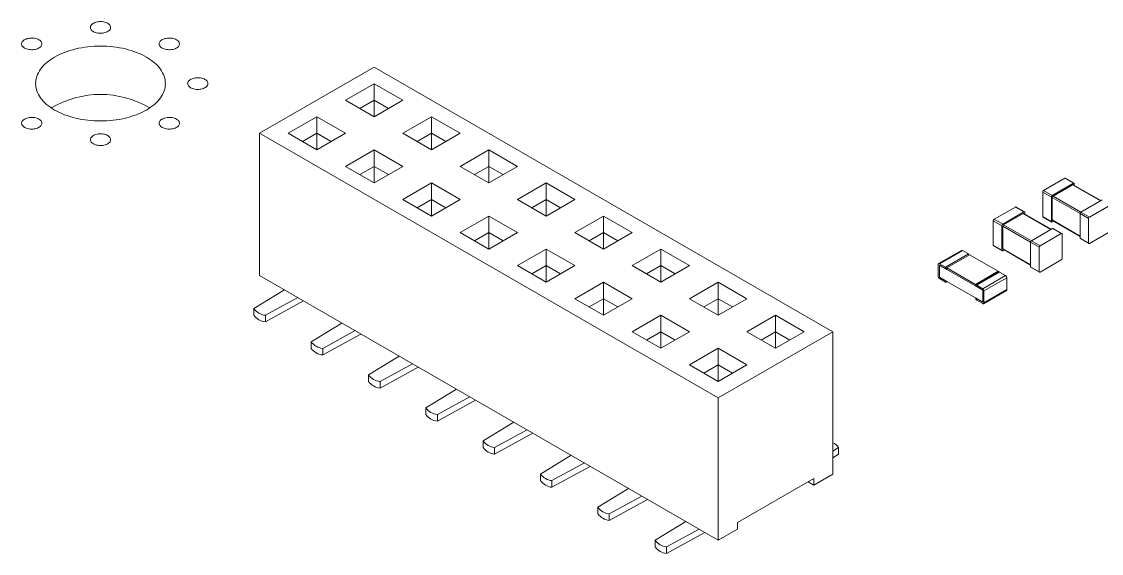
# Model space of a CAD drawing. Header units: millimetres. Extents: x 15 to 405, y 6 to 293.
# Drawn here: x 119.45 to 128.33, y 67.94 to 72.32 of the extents above; entities that cross this region are included whole.
import ezdxf

# ---------------------------------------------------------------- set-up
doc = ezdxf.new("R2010")
doc.units = ezdxf.units.MM

msp = doc.modelspace()

# ---------------------------------------------------------------- linework, layer by layer
at = {"color": 7, "linetype": 'Continuous', "lineweight": 18}
for p, q in [((122.3471, 71.9418), (121.4043, 71.3975)), ((126.1183, 69.7647), (122.3471, 71.9418)), ((122.3471, 71.8057), (122.1114, 71.6697)), ((122.5828, 71.6697), (122.3471, 71.8057)), ((122.3471, 71.8057), (122.3471, 71.6697)), ((122.1114, 71.6697), (122.3471, 71.5336)), ((122.3471, 71.6697), (122.2292, 71.6016)), ((122.3471, 71.5336), (122.5828, 71.6697)), ((122.4649, 71.6016), (122.3471, 71.6697)), ((122.3471, 71.6697), (122.3471, 71.5336)), ((121.8757, 71.5336), (121.64, 71.3975)), ((122.1114, 71.3975), (121.8757, 71.5336)), ((121.8757, 71.5336), (121.8757, 71.3975)), ((122.8185, 71.5336), (122.5828, 71.3975)), ((123.0542, 71.3975), (122.8185, 71.5336)), ((122.8185, 71.5336), (122.8185, 71.3975)), ((121.4043, 70.2272), (121.4043, 71.3975)), ((121.4043, 71.3975), (125.1755, 69.2205)), ((121.64, 71.3975), (121.8757, 71.2615)), ((121.8757, 71.3975), (121.7578, 71.3295)), ((121.8757, 71.2615), (122.1114, 71.3975)), ((121.9935, 71.3295), (121.8757, 71.3975)), ((121.8757, 71.3975), (121.8757, 71.2615)), ((122.5828, 71.3975), (122.8185, 71.2615)), ((122.8185, 71.3975), (122.7006, 71.3295)), ((122.8185, 71.2615), (123.0542, 71.3975)), ((122.9363, 71.3295), (122.8185, 71.3975)), ((122.8185, 71.3975), (122.8185, 71.2615)), ((122.3471, 71.2615), (122.1114, 71.1254)), ((122.5828, 71.1254), (122.3471, 71.2615)), ((122.3471, 71.2615), (122.3471, 71.1254)), ((123.2899, 71.2615), (123.0542, 71.1254)), ((123.5256, 71.1254), (123.2899, 71.2615)), ((123.2899, 71.2615), (123.2899, 71.1254)), ((122.1114, 71.1254), (122.3471, 70.9893)), ((122.3471, 71.1254), (122.2292, 71.0574)), ((122.3471, 70.9893), (122.5828, 71.1254)), ((122.4649, 71.0574), (122.3471, 71.1254)), ((122.3471, 71.1254), (122.3471, 70.9893)), ((123.0542, 71.1254), (123.2899, 70.9893)), ((123.2899, 71.1254), (123.172, 71.0574)), ((123.2899, 70.9893), (123.5256, 71.1254)), ((123.4077, 71.0574), (123.2899, 71.1254)), ((123.2899, 71.1254), (123.2899, 70.9893)), ((122.8185, 70.9893), (122.5828, 70.8533)), ((123.0542, 70.8533), (122.8185, 70.9893)), ((122.8185, 70.9893), (122.8185, 70.8533)), ((123.7613, 70.9893), (123.5256, 70.8533)), ((123.997, 70.8533), (123.7613, 70.9893)), ((123.7613, 70.9893), (123.7613, 70.8533)), ((127.8507, 70.9266), (128.0252, 71.0273)), ((127.9215, 70.8858), (128.0959, 70.9865)), ((127.9285, 70.8817), (128.0888, 70.9742)), ((128.0252, 71.0273), (128.0959, 70.9865)), ((128.1009, 70.987), (128.0302, 71.0278)), ((128.0888, 70.9742), (128.3174, 70.8422)), ((128.3204, 70.8439), (128.0938, 70.9747)), ((128.1029, 70.9694), (128.1029, 70.9824)), ((122.5828, 70.8533), (122.8185, 70.7172)), ((122.8185, 70.8533), (122.7006, 70.7852)), ((122.8185, 70.7172), (123.0542, 70.8533)), ((122.9363, 70.7852), (122.8185, 70.8533)), ((122.8185, 70.8533), (122.8185, 70.7172)), ((123.5256, 70.8533), (123.7613, 70.7172)), ((123.7613, 70.8533), (123.6434, 70.7852)), ((123.7613, 70.7172), (123.997, 70.8533)), ((123.8791, 70.7852), (123.7613, 70.8533)), ((123.7613, 70.8533), (123.7613, 70.7172)), ((127.8437, 70.9143), (127.9144, 70.8735)), ((127.8437, 70.7129), (127.8437, 70.9143)), ((127.8507, 70.9266), (127.9215, 70.8858)), ((127.9144, 70.6721), (127.9144, 70.8735)), ((127.9215, 70.6844), (127.9215, 70.8694)), ((127.9215, 70.8694), (128.1501, 70.7375)), ((127.9285, 70.8817), (128.1572, 70.7497)), ((127.6186, 70.7912), (127.4442, 70.6905)), ((127.6893, 70.7504), (127.6186, 70.7912)), ((127.6943, 70.7509), (127.6236, 70.7917)), ((128.1572, 70.7497), (128.3316, 70.8504)), ((128.2279, 70.7089), (128.4023, 70.8096)), ((123.2899, 70.7172), (123.0542, 70.5811)), ((123.5256, 70.5811), (123.2899, 70.7172)), ((123.2899, 70.7172), (123.2899, 70.5811)), ((124.2327, 70.7172), (123.997, 70.5811)), ((124.4684, 70.5811), (124.2327, 70.7172)), ((124.2327, 70.7172), (124.2327, 70.5811)), ((127.5078, 70.6374), (127.4371, 70.6783)), ((127.4371, 70.4769), (127.4371, 70.6783)), ((127.5149, 70.6497), (127.4442, 70.6905)), ((127.6893, 70.7504), (127.5149, 70.6497)), ((127.6822, 70.7381), (127.5219, 70.6456)), ((127.9108, 70.6062), (127.6822, 70.7381)), ((127.9138, 70.6078), (127.6872, 70.7386)), ((127.6964, 70.7334), (127.6964, 70.7463)), ((127.8437, 70.7129), (127.9144, 70.6721)), ((127.8457, 70.7084), (127.9165, 70.6675)), ((127.9215, 70.6844), (128.1501, 70.5524)), ((127.9235, 70.6798), (128.1501, 70.549)), ((128.1501, 70.7375), (128.2208, 70.6966)), ((128.1501, 70.536), (128.1501, 70.7375)), ((128.1572, 70.7497), (128.2279, 70.7089)), ((128.2208, 70.4952), (128.2208, 70.6966)), ((127.5078, 70.436), (127.5078, 70.6374)), ((127.5149, 70.4483), (127.5149, 70.6334)), ((127.7435, 70.5014), (127.5149, 70.6334)), ((127.7506, 70.5136), (127.5219, 70.6456)), ((127.925, 70.6143), (127.7506, 70.5136)), ((127.9215, 70.668), (127.9327, 70.6745)), ((127.9957, 70.5735), (127.925, 70.6143)), ((128.0007, 70.574), (127.93, 70.6148)), ((128.2279, 70.4911), (128.4023, 70.5918)), ((123.0542, 70.5811), (123.2899, 70.4451)), ((123.2899, 70.5811), (123.172, 70.5131)), ((123.2899, 70.4451), (123.5256, 70.5811)), ((123.4077, 70.5131), (123.2899, 70.5811)), ((123.2899, 70.5811), (123.2899, 70.4451)), ((123.997, 70.5811), (124.2327, 70.4451)), ((124.2327, 70.5811), (124.1148, 70.5131)), ((124.2327, 70.4451), (124.4684, 70.5811)), ((124.3505, 70.5131), (124.2327, 70.5811)), ((124.2327, 70.5811), (124.2327, 70.4451)), ((127.8142, 70.4606), (127.7435, 70.5014)), ((127.7435, 70.3), (127.7435, 70.5014)), ((127.8213, 70.4728), (127.7506, 70.5136)), ((127.9957, 70.5735), (127.8213, 70.4728)), ((128.0028, 70.368), (128.0028, 70.5694)), ((128.1501, 70.536), (128.2208, 70.4952)), ((128.1522, 70.5315), (128.2229, 70.4906)), ((123.7613, 70.4451), (123.5256, 70.309)), ((123.997, 70.309), (123.7613, 70.4451)), ((123.7613, 70.4451), (123.7613, 70.309)), ((124.7041, 70.4451), (124.4684, 70.309)), ((124.9398, 70.309), (124.7041, 70.4451)), ((124.7041, 70.4451), (124.7041, 70.309)), ((127.175, 70.4341), (126.9865, 70.3252)), ((126.994, 70.3245), (127.1825, 70.4333)), ((127.1825, 70.4333), (127.232, 70.4048)), ((127.5078, 70.436), (127.4371, 70.4769)), ((127.4392, 70.4723), (127.5099, 70.4315)), ((127.7435, 70.3163), (127.5149, 70.4483)), ((127.5261, 70.4384), (127.5149, 70.4319)), ((127.5169, 70.4437), (127.7435, 70.3129)), ((127.8142, 70.2591), (127.8142, 70.4606)), ((126.994, 70.3245), (127.0435, 70.2959)), ((127.0435, 70.2959), (127.232, 70.4048)), ((127.0541, 70.2898), (127.2426, 70.3986)), ((127.2426, 70.3986), (127.4783, 70.2626)), ((127.9957, 70.3558), (127.8213, 70.2551)), ((123.5256, 70.309), (123.7613, 70.1729)), ((123.7613, 70.309), (123.6434, 70.241)), ((123.7613, 70.1729), (123.997, 70.309)), ((123.8791, 70.241), (123.7613, 70.309)), ((123.7613, 70.309), (123.7613, 70.1729)), ((124.4684, 70.309), (124.7041, 70.1729)), ((124.7041, 70.309), (124.5863, 70.241)), ((124.7041, 70.1729), (124.9398, 70.309)), ((124.8219, 70.241), (124.7041, 70.309)), ((124.7041, 70.309), (124.7041, 70.1729)), ((126.9834, 70.2204), (126.9834, 70.3184)), ((126.994, 70.2142), (126.994, 70.3122)), ((126.994, 70.3122), (127.0541, 70.2775)), ((127.0541, 70.2775), (127.0541, 70.2898)), ((127.0541, 70.2898), (127.2898, 70.1537)), ((127.0541, 70.2775), (127.2898, 70.1415)), ((127.2898, 70.1537), (127.4783, 70.2626)), ((127.4814, 70.2572), (127.2929, 70.1483)), ((127.3004, 70.1476), (127.4889, 70.2564)), ((127.4783, 70.2554), (127.4783, 70.2626)), ((127.4889, 70.2564), (127.5384, 70.2279)), ((127.8142, 70.2591), (127.7435, 70.3)), ((127.7456, 70.2954), (127.8163, 70.2546)), ((121.4043, 70.2272), (125.1755, 68.0501)), ((124.2327, 70.1729), (123.997, 70.0369)), ((124.4684, 70.0369), (124.2327, 70.1729)), ((124.2327, 70.1729), (124.2327, 70.0368)), ((125.1755, 70.1729), (124.9398, 70.0369)), ((125.4112, 70.0369), (125.1755, 70.1729)), ((125.1755, 70.1729), (125.1755, 70.0368)), ((126.994, 70.2142), (127.0541, 70.1795)), ((126.994, 70.202), (127.0435, 70.1734)), ((127.051, 70.1727), (127.0585, 70.177)), ((127.0541, 70.1795), (127.2898, 70.0435)), ((127.2898, 70.1415), (127.2898, 70.1537)), ((127.3004, 70.1476), (127.3499, 70.119)), ((127.3499, 70.119), (127.5384, 70.2279)), ((127.3605, 70.1006), (127.549, 70.2095)), ((127.549, 70.1115), (127.549, 70.2095)), ((121.3571, 69.955), (121.6092, 70.1089)), ((127.2898, 70.1415), (127.3499, 70.1068)), ((127.3499, 70.0088), (127.3499, 70.1068)), ((127.3574, 69.9958), (127.5459, 70.1046)), ((127.3605, 70.0027), (127.549, 70.1115)), ((127.3605, 70.0027), (127.3605, 70.1006)), ((121.7179, 70.0461), (121.4514, 69.9006)), ((121.7663, 70.0181), (121.4514, 69.8462)), ((123.997, 70.0369), (124.2327, 69.9008)), ((124.2327, 70.0368), (124.1148, 69.9688)), ((124.2327, 69.9008), (124.4684, 70.0369)), ((124.3505, 69.9688), (124.2327, 70.0368)), ((124.2327, 70.0368), (124.2327, 69.9008)), ((124.9398, 70.0369), (125.1755, 69.9008)), ((125.1755, 70.0368), (125.0577, 69.9688)), ((125.1755, 69.9008), (125.4112, 70.0369)), ((125.2933, 69.9688), (125.1755, 70.0368)), ((125.1755, 70.0368), (125.1755, 69.9008)), ((127.2898, 70.0435), (127.3499, 70.0088)), ((127.3004, 70.0251), (127.3499, 69.9965)), ((121.3571, 69.9006), (121.3571, 69.955)), ((121.4514, 69.8462), (121.4514, 69.9006)), ((124.7041, 69.9008), (124.4684, 69.7647)), ((124.9398, 69.7647), (124.7041, 69.9008)), ((124.7041, 69.9008), (124.7041, 69.7647)), ((125.6469, 69.9008), (125.4112, 69.7647)), ((125.8826, 69.7647), (125.6469, 69.9008)), ((125.6469, 69.9008), (125.6469, 69.7647)), ((121.8285, 69.6829), (122.0806, 69.8367)), ((122.1893, 69.774), (121.9228, 69.6285)), ((122.2377, 69.746), (121.9228, 69.574)), ((124.4684, 69.7647), (124.7041, 69.6287)), ((124.7041, 69.7647), (124.5863, 69.6967)), ((124.7041, 69.6287), (124.9398, 69.7647)), ((124.8219, 69.6967), (124.7041, 69.7647)), ((124.7041, 69.7647), (124.7041, 69.6287)), ((125.1755, 69.2205), (126.1183, 69.7647)), ((125.4112, 69.7647), (125.6469, 69.6287)), ((125.6469, 69.7647), (125.5291, 69.6967)), ((125.6469, 69.6287), (125.8826, 69.7647)), ((125.7647, 69.6967), (125.6469, 69.7647)), ((125.6469, 69.7647), (125.6469, 69.6287)), ((126.1183, 68.5943), (126.1183, 69.7647)), ((121.8285, 69.6285), (121.8285, 69.6829)), ((121.9228, 69.574), (121.9228, 69.6285)), ((125.1755, 69.6287), (124.9398, 69.4926)), ((125.4112, 69.4926), (125.1755, 69.6287)), ((125.1755, 69.6287), (125.1755, 69.4926)), ((122.2999, 69.4108), (122.552, 69.5646)), ((122.6607, 69.5018), (122.3942, 69.3563)), ((122.7091, 69.4739), (122.3942, 69.3019)), ((124.9398, 69.4926), (125.1755, 69.3565)), ((125.1755, 69.4926), (125.0577, 69.4245)), ((125.1755, 69.3565), (125.4112, 69.4926)), ((125.2933, 69.4245), (125.1755, 69.4926)), ((125.1755, 69.4926), (125.1755, 69.3565)), ((122.2999, 69.3563), (122.2999, 69.4108)), ((122.3942, 69.3019), (122.3942, 69.3563)), ((122.7713, 69.1386), (123.0234, 69.2925)), ((123.1321, 69.2297), (122.8656, 69.0842)), ((123.1806, 69.2017), (122.8656, 69.0298)), ((125.1755, 68.0501), (125.1755, 69.2205)), ((122.7713, 69.0842), (122.7713, 69.1386)), ((122.8656, 69.0298), (122.8656, 69.0842)), ((123.2427, 68.8665), (123.4948, 69.0203)), ((123.6035, 68.9576), (123.337, 68.8121)), ((123.652, 68.9296), (123.337, 68.7576)), ((123.2427, 68.812), (123.2427, 68.8665)), ((123.337, 68.7576), (123.337, 68.8121)), ((126.1654, 68.8121), (126.1183, 68.7833)), ((126.1654, 68.7576), (126.1654, 68.8121)), ((123.7141, 68.5943), (123.9662, 68.7482)), ((126.1654, 68.7576), (126.1183, 68.7288)), ((124.0749, 68.6854), (123.8084, 68.5399)), ((124.1234, 68.6575), (123.8084, 68.4855)), ((123.7141, 68.5399), (123.7141, 68.5943)), ((125.3326, 68.1952), (125.9612, 68.5581)), ((125.9612, 68.5036), (126.1183, 68.5943)), ((125.9612, 68.5036), (125.9612, 68.5581)), ((123.8084, 68.4855), (123.8084, 68.5399)), ((124.1855, 68.3222), (124.4376, 68.476)), ((125.9612, 68.5036), (125.914, 68.5309)), ((124.5463, 68.4133), (124.2798, 68.2678)), ((124.5948, 68.3853), (124.2798, 68.2133)), ((124.1855, 68.2678), (124.1855, 68.3222)), ((124.2798, 68.2133), (124.2798, 68.2678)), ((124.657, 68.0501), (124.909, 68.2039)), ((125.3326, 68.1408), (125.3326, 68.1952)), ((125.0177, 68.1412), (124.7512, 67.9956)), ((125.0662, 68.1132), (124.7512, 67.9412)), ((125.1755, 68.0501), (125.3326, 68.1408)), ((124.657, 67.9956), (124.657, 68.0501)), ((124.7512, 67.9412), (124.7512, 67.9956))]:
    msp.add_line(p, q, dxfattribs=at)
at = {"color": 7, "linetype": 'Continuous', "lineweight": 18, "flags": 128}
for points in [[(120.0372, 72.2347), (120.0303, 72.2392), (120.0244, 72.2442), (120.0196, 72.2496), (120.0161, 72.2553), (120.0138, 72.2612), (120.0128, 72.2672), (120.0131, 72.2733), (120.0148, 72.2792), (120.0177, 72.285), (120.0219, 72.2906), (120.0272, 72.2958), (120.0336, 72.3005), (120.041, 72.3048), (120.0493, 72.3085), (120.0583, 72.3116), (120.0679, 72.314), (120.0779, 72.3157), (120.0883, 72.3166), (120.0987, 72.3168), (120.1091, 72.3162), (120.1194, 72.3149), (120.1292, 72.3129), (120.1385, 72.3101), (120.1472, 72.3067), (120.155, 72.3027), (120.162, 72.2982), (120.1678, 72.2932), (120.1726, 72.2878), (120.1761, 72.2821), (120.1784, 72.2763), (120.1794, 72.2702), (120.1791, 72.2642), (120.1774, 72.2582), (120.1745, 72.2524), (120.1704, 72.2469), (120.165, 72.2417), (120.1586, 72.2369), (120.1512, 72.2326), (120.143, 72.2289), (120.1339, 72.2259), (120.1243, 72.2235), (120.1143, 72.2218), (120.104, 72.2208), (120.0935, 72.2206), (120.0831, 72.2212), (120.0729, 72.2225), (120.063, 72.2246), (120.0537, 72.2273), (120.045, 72.2307), (120.0372, 72.2347)], [(119.4715, 72.0994), (119.4646, 72.104), (119.4587, 72.109), (119.4539, 72.1144), (119.4504, 72.12), (119.4481, 72.1259), (119.4471, 72.1319), (119.4475, 72.138), (119.4491, 72.144), (119.452, 72.1498), (119.4562, 72.1553), (119.4615, 72.1605), (119.4679, 72.1653), (119.4753, 72.1695), (119.4836, 72.1732), (119.4926, 72.1763), (119.5022, 72.1787), (119.5122, 72.1804), (119.5226, 72.1814), (119.533, 72.1815), (119.5435, 72.181), (119.5537, 72.1797), (119.5635, 72.1776), (119.5728, 72.1749), (119.5815, 72.1715), (119.5894, 72.1675), (119.5963, 72.1629), (119.6022, 72.1579), (119.6069, 72.1526), (119.6105, 72.1469), (119.6127, 72.141), (119.6137, 72.135), (119.6134, 72.1289), (119.6118, 72.123), (119.6088, 72.1172), (119.6047, 72.1116), (119.5994, 72.1064), (119.5929, 72.1016), (119.5855, 72.0974), (119.5773, 72.0937), (119.5683, 72.0906), (119.5587, 72.0882), (119.5486, 72.0865), (119.5383, 72.0856), (119.5278, 72.0854), (119.5174, 72.0859), (119.5072, 72.0873), (119.4973, 72.0893), (119.488, 72.0921), (119.4794, 72.0954), (119.4715, 72.0994)], [(119.719, 71.5892), (119.7009, 71.6001), (119.6838, 71.6116), (119.6677, 71.6235), (119.6527, 71.6358), (119.6387, 71.6486), (119.6258, 71.6618), (119.614, 71.6753), (119.6034, 71.6891), (119.594, 71.7032), (119.5857, 71.7175), (119.5788, 71.7321), (119.573, 71.7468), (119.5686, 71.7617), (119.5653, 71.7767), (119.5634, 71.7918), (119.5628, 71.8069), (119.5634, 71.822), (119.5653, 71.8371), (119.5686, 71.8521), (119.573, 71.867), (119.5788, 71.8817), (119.5857, 71.8963), (119.594, 71.9106), (119.6034, 71.9247), (119.614, 71.9385), (119.6258, 71.952), (119.6387, 71.9652), (119.6527, 71.978), (119.6677, 71.9903), (119.6838, 72.0022), (119.7009, 72.0137), (119.719, 72.0246), (119.7379, 72.035), (119.7578, 72.0449), (119.7784, 72.0542), (119.7998, 72.0629), (119.8219, 72.071), (119.8447, 72.0784), (119.8681, 72.0852), (119.892, 72.0913), (119.9164, 72.0968), (119.9413, 72.1015), (119.9665, 72.1056), (119.9921, 72.1089), (120.0179, 72.1115), (120.0438, 72.1133), (120.0699, 72.1144), (120.0961, 72.1148), (120.1223, 72.1144), (120.1484, 72.1133), (120.1744, 72.1115), (120.2002, 72.1089), (120.2257, 72.1056), (120.2509, 72.1015), (120.2758, 72.0968), (120.3002, 72.0913), (120.3241, 72.0852), (120.3475, 72.0784), (120.3703, 72.071), (120.3924, 72.0629), (120.4138, 72.0542), (120.4345, 72.0449), (120.4543, 72.035), (120.4732, 72.0246), (120.4913, 72.0137), (120.5084, 72.0022), (120.5245, 71.9903), (120.5396, 71.978), (120.5536, 71.9652), (120.5665, 71.952), (120.5782, 71.9385), (120.5888, 71.9247), (120.5983, 71.9106), (120.6065, 71.8963), (120.6135, 71.8817), (120.6192, 71.867), (120.6237, 71.8521), (120.6269, 71.8371), (120.6288, 71.822), (120.6294, 71.8069), (120.6288, 71.7918), (120.6269, 71.7767), (120.6237, 71.7617), (120.6192, 71.7468), (120.6135, 71.7321), (120.6065, 71.7175), (120.5983, 71.7032), (120.5888, 71.6891), (120.5782, 71.6753), (120.5665, 71.6618), (120.5536, 71.6486), (120.5396, 71.6358), (120.5245, 71.6235), (120.5084, 71.6116), (120.4913, 71.6001), (120.4732, 71.5892), (120.4543, 71.5788), (120.4345, 71.5689), (120.4138, 71.5596), (120.3924, 71.5509), (120.3703, 71.5428), (120.3475, 71.5354), (120.3241, 71.5286), (120.3002, 71.5224), (120.2758, 71.517), (120.2509, 71.5123), (120.2257, 71.5082), (120.2002, 71.5049), (120.1744, 71.5023), (120.1484, 71.5005), (120.1223, 71.4994), (120.0961, 71.499), (120.0699, 71.4994), (120.0438, 71.5005), (120.0179, 71.5023), (119.9921, 71.5049), (119.9665, 71.5082), (119.9413, 71.5123), (119.9164, 71.517), (119.892, 71.5224), (119.8681, 71.5286), (119.8447, 71.5354), (119.8219, 71.5428), (119.7998, 71.5509), (119.7784, 71.5596), (119.7578, 71.5689), (119.7379, 71.5788), (119.719, 71.5892)], [(120.6029, 72.0994), (120.596, 72.104), (120.5901, 72.109), (120.5853, 72.1144), (120.5818, 72.12), (120.5795, 72.1259), (120.5785, 72.1319), (120.5788, 72.138), (120.5805, 72.144), (120.5834, 72.1498), (120.5875, 72.1553), (120.5929, 72.1605), (120.5993, 72.1653), (120.6067, 72.1695), (120.615, 72.1732), (120.624, 72.1763), (120.6336, 72.1787), (120.6436, 72.1804), (120.654, 72.1814), (120.6644, 72.1815), (120.6748, 72.181), (120.685, 72.1797), (120.6949, 72.1776), (120.7042, 72.1749), (120.7129, 72.1715), (120.7207, 72.1675), (120.7276, 72.1629), (120.7335, 72.1579), (120.7383, 72.1526), (120.7418, 72.1469), (120.7441, 72.141), (120.7451, 72.135), (120.7448, 72.1289), (120.7431, 72.123), (120.7402, 72.1172), (120.736, 72.1116), (120.7307, 72.1064), (120.7243, 72.1016), (120.7169, 72.0974), (120.7086, 72.0937), (120.6996, 72.0906), (120.69, 72.0882), (120.68, 72.0865), (120.6696, 72.0856), (120.6592, 72.0854), (120.6488, 72.0859), (120.6385, 72.0873), (120.6287, 72.0893), (120.6194, 72.0921), (120.6107, 72.0954), (120.6029, 72.0994)], [(120.8372, 71.7729), (120.8303, 71.7774), (120.8244, 71.7824), (120.8196, 71.7878), (120.8161, 71.7935), (120.8138, 71.7994), (120.8128, 71.8054), (120.8131, 71.8114), (120.8148, 71.8174), (120.8177, 71.8232), (120.8219, 71.8287), (120.8272, 71.8339), (120.8336, 71.8387), (120.841, 71.843), (120.8493, 71.8467), (120.8583, 71.8498), (120.8679, 71.8522), (120.8779, 71.8538), (120.8883, 71.8548), (120.8987, 71.855), (120.9091, 71.8544), (120.9194, 71.8531), (120.9292, 71.851), (120.9385, 71.8483), (120.9472, 71.8449), (120.955, 71.8409), (120.962, 71.8364), (120.9678, 71.8314), (120.9726, 71.826), (120.9761, 71.8203), (120.9784, 71.8144), (120.9794, 71.8084), (120.9791, 71.8024), (120.9774, 71.7964), (120.9745, 71.7906), (120.9704, 71.7851), (120.965, 71.7799), (120.9586, 71.7751), (120.9512, 71.7708), (120.943, 71.7671), (120.9339, 71.764), (120.9243, 71.7616), (120.9143, 71.7599), (120.904, 71.759), (120.8935, 71.7588), (120.8831, 71.7594), (120.8729, 71.7607), (120.863, 71.7627), (120.8537, 71.7655), (120.845, 71.7689), (120.8372, 71.7729)], [(119.4715, 71.4463), (119.4646, 71.4508), (119.4587, 71.4558), (119.4539, 71.4612), (119.4504, 71.4669), (119.4481, 71.4728), (119.4471, 71.4788), (119.4475, 71.4849), (119.4491, 71.4908), (119.452, 71.4966), (119.4562, 71.5022), (119.4615, 71.5074), (119.4679, 71.5121), (119.4753, 71.5164), (119.4836, 71.5201), (119.4926, 71.5232), (119.5022, 71.5256), (119.5122, 71.5273), (119.5226, 71.5282), (119.533, 71.5284), (119.5435, 71.5278), (119.5537, 71.5265), (119.5635, 71.5245), (119.5728, 71.5217), (119.5815, 71.5183), (119.5894, 71.5144), (119.5963, 71.5098), (119.6022, 71.5048), (119.6069, 71.4994), (119.6105, 71.4938), (119.6127, 71.4879), (119.6137, 71.4818), (119.6134, 71.4758), (119.6118, 71.4698), (119.6088, 71.464), (119.6047, 71.4585), (119.5994, 71.4533), (119.5929, 71.4485), (119.5855, 71.4442), (119.5773, 71.4405), (119.5683, 71.4375), (119.5587, 71.4351), (119.5486, 71.4334), (119.5383, 71.4324), (119.5278, 71.4323), (119.5174, 71.4328), (119.5072, 71.4341), (119.4973, 71.4362), (119.488, 71.4389), (119.4794, 71.4423), (119.4715, 71.4463)], [(120.6029, 71.4463), (120.596, 71.4508), (120.5901, 71.4558), (120.5853, 71.4612), (120.5818, 71.4669), (120.5795, 71.4728), (120.5785, 71.4788), (120.5788, 71.4849), (120.5805, 71.4908), (120.5834, 71.4966), (120.5875, 71.5022), (120.5929, 71.5074), (120.5993, 71.5121), (120.6067, 71.5164), (120.615, 71.5201), (120.624, 71.5232), (120.6336, 71.5256), (120.6436, 71.5273), (120.654, 71.5282), (120.6644, 71.5284), (120.6748, 71.5278), (120.685, 71.5265), (120.6949, 71.5245), (120.7042, 71.5217), (120.7129, 71.5183), (120.7207, 71.5144), (120.7276, 71.5098), (120.7335, 71.5048), (120.7383, 71.4994), (120.7418, 71.4938), (120.7441, 71.4879), (120.7451, 71.4818), (120.7448, 71.4758), (120.7431, 71.4698), (120.7402, 71.464), (120.736, 71.4585), (120.7307, 71.4533), (120.7243, 71.4485), (120.7169, 71.4442), (120.7086, 71.4405), (120.6996, 71.4375), (120.69, 71.4351), (120.68, 71.4334), (120.6696, 71.4324), (120.6592, 71.4323), (120.6488, 71.4328), (120.6385, 71.4341), (120.6287, 71.4362), (120.6194, 71.4389), (120.6107, 71.4423), (120.6029, 71.4463)], [(120.0372, 71.3111), (120.0303, 71.3156), (120.0244, 71.3206), (120.0196, 71.326), (120.0161, 71.3316), (120.0138, 71.3375), (120.0128, 71.3436), (120.0131, 71.3496), (120.0148, 71.3556), (120.0177, 71.3614), (120.0219, 71.3669), (120.0272, 71.3721), (120.0336, 71.3769), (120.041, 71.3812), (120.0493, 71.3849), (120.0583, 71.3879), (120.0679, 71.3903), (120.0779, 71.392), (120.0883, 71.393), (120.0987, 71.3932), (120.1091, 71.3926), (120.1194, 71.3913), (120.1292, 71.3892), (120.1385, 71.3865), (120.1472, 71.3831), (120.155, 71.3791), (120.162, 71.3746), (120.1678, 71.3696), (120.1726, 71.3642), (120.1761, 71.3585), (120.1784, 71.3526), (120.1794, 71.3466), (120.1791, 71.3405), (120.1774, 71.3346), (120.1745, 71.3288), (120.1704, 71.3232), (120.165, 71.318), (120.1586, 71.3133), (120.1512, 71.309), (120.143, 71.3053), (120.1339, 71.3022), (120.1243, 71.2998), (120.1143, 71.2981), (120.104, 71.2972), (120.0935, 71.297), (120.0831, 71.2976), (120.0729, 71.2989), (120.063, 71.3009), (120.0537, 71.3037), (120.045, 71.3071), (120.0372, 71.3111)]]:
    msp.add_lwpolyline(points, dxfattribs=at)
at = {"color": 7, "linetype": 'Continuous', "lineweight": 18}
for centre, radius, start, end in [((120.0961, 70.9184), 0.7989, 59.5072, 120.4928), ((128.0281, 71.0232), 0.00503, 65.68605, 125.61817), ((128.0917, 70.9701), 0.00503, 65.68605, 125.61817), ((128.0986, 70.9831), 0.00437, 350.78596, 129.20329), ((127.859, 70.9136), 0.0154, 122.60548, 177.39452), ((127.9297, 70.8728), 0.0154, 122.60548, 177.39452), ((127.9368, 70.8687), 0.0154, 122.60548, 177.39452), ((127.6215, 70.7871), 0.00503, 65.68605, 125.61817), ((127.4524, 70.6776), 0.0154, 122.60548, 177.39452), ((127.6851, 70.734), 0.00503, 65.68605, 125.61817), ((127.692, 70.747), 0.00437, 350.78596, 129.20329), ((127.8487, 70.7124), 0.00503, 174.37962, 234.30196), ((127.9265, 70.6839), 0.00503, 174.37962, 234.30196), ((128.1654, 70.7368), 0.0154, 122.60548, 177.39452), ((128.2361, 70.6959), 0.0154, 122.60548, 177.39452), ((127.5231, 70.6367), 0.0154, 122.60548, 177.39452), ((127.5302, 70.6327), 0.0154, 122.60548, 177.39452), ((127.9187, 70.6714), 0.00437, 170.78596, 309.20329), ((127.9279, 70.6102), 0.00503, 65.68605, 125.61817), ((127.7588, 70.5007), 0.0154, 122.60548, 177.39452), ((127.9985, 70.5701), 0.00437, 350.78596, 129.20329), ((128.1551, 70.5356), 0.00503, 174.37962, 234.30196), ((127.1781, 70.4272), 0.00754, 54.38183, 114.31395), ((127.4421, 70.4764), 0.00503, 174.37962, 234.30196), ((127.5121, 70.4353), 0.00437, 170.78596, 309.20329), ((127.5199, 70.4478), 0.00503, 174.37962, 234.30196), ((127.8296, 70.4599), 0.0154, 122.60548, 177.39452), ((128.2251, 70.4945), 0.00437, 170.78596, 309.20329), ((126.9898, 70.3194), 0.00655, 50.79671, 189.21404), ((127.2206, 70.3864), 0.0216, 28.85561, 58.04533), ((127.9874, 70.3687), 0.0154, 302.60548, 357.39452), ((127.031, 70.2765), 0.0231, 2.60548, 57.39452), ((127.4845, 70.2503), 0.00754, 54.38183, 114.31395), ((127.7485, 70.2995), 0.00503, 174.37962, 234.30196), ((127.8185, 70.2584), 0.00437, 170.78596, 309.20329), ((127.0064, 70.2214), 0.0231, 182.60548, 237.39452), ((127.0476, 70.1785), 0.00655, 230.79671, 9.21404), ((127.2962, 70.1425), 0.00655, 50.79671, 189.21404), ((127.526, 70.2084), 0.0231, 2.60548, 57.39452), ((127.3375, 70.0996), 0.0231, 2.60548, 57.39452), ((127.5415, 70.1108), 0.00755, 305.69804, 5.62038), ((127.3128, 70.0445), 0.0231, 182.60548, 237.39452), ((127.354, 70.0016), 0.00655, 230.79671, 9.21404), ((121.4632, 70.0299), 0.1298, 215.21259, 264.79279), ((121.4632, 69.9754), 0.1298, 215.21259, 264.79279), ((121.9346, 69.7577), 0.1298, 215.21259, 264.79279), ((121.9346, 69.7033), 0.1298, 215.21259, 264.79279), ((122.406, 69.4856), 0.1298, 215.21259, 264.79279), ((122.406, 69.4312), 0.1298, 215.21259, 264.79279), ((122.8774, 69.2135), 0.1298, 215.21259, 264.79279), ((122.8774, 69.159), 0.1298, 215.21259, 264.79279), ((123.3488, 68.9413), 0.1298, 215.21259, 264.79279), ((123.3488, 68.8869), 0.1298, 215.21259, 264.79279), ((126.0817, 68.7614), 0.0978, 31.17614, 68.05124), ((123.8202, 68.6692), 0.1298, 215.21259, 264.79279), ((123.8202, 68.6148), 0.1298, 215.21259, 264.79279), ((124.2916, 68.3971), 0.1298, 215.21259, 264.79279), ((124.2916, 68.3426), 0.1298, 215.21259, 264.79279), ((124.763, 68.1249), 0.1298, 215.21259, 264.79279), ((124.763, 68.0705), 0.1298, 215.21259, 264.79279)]:
    msp.add_arc(centre, radius, start, end, dxfattribs=at)

doc.saveas('drawing.dxf')
